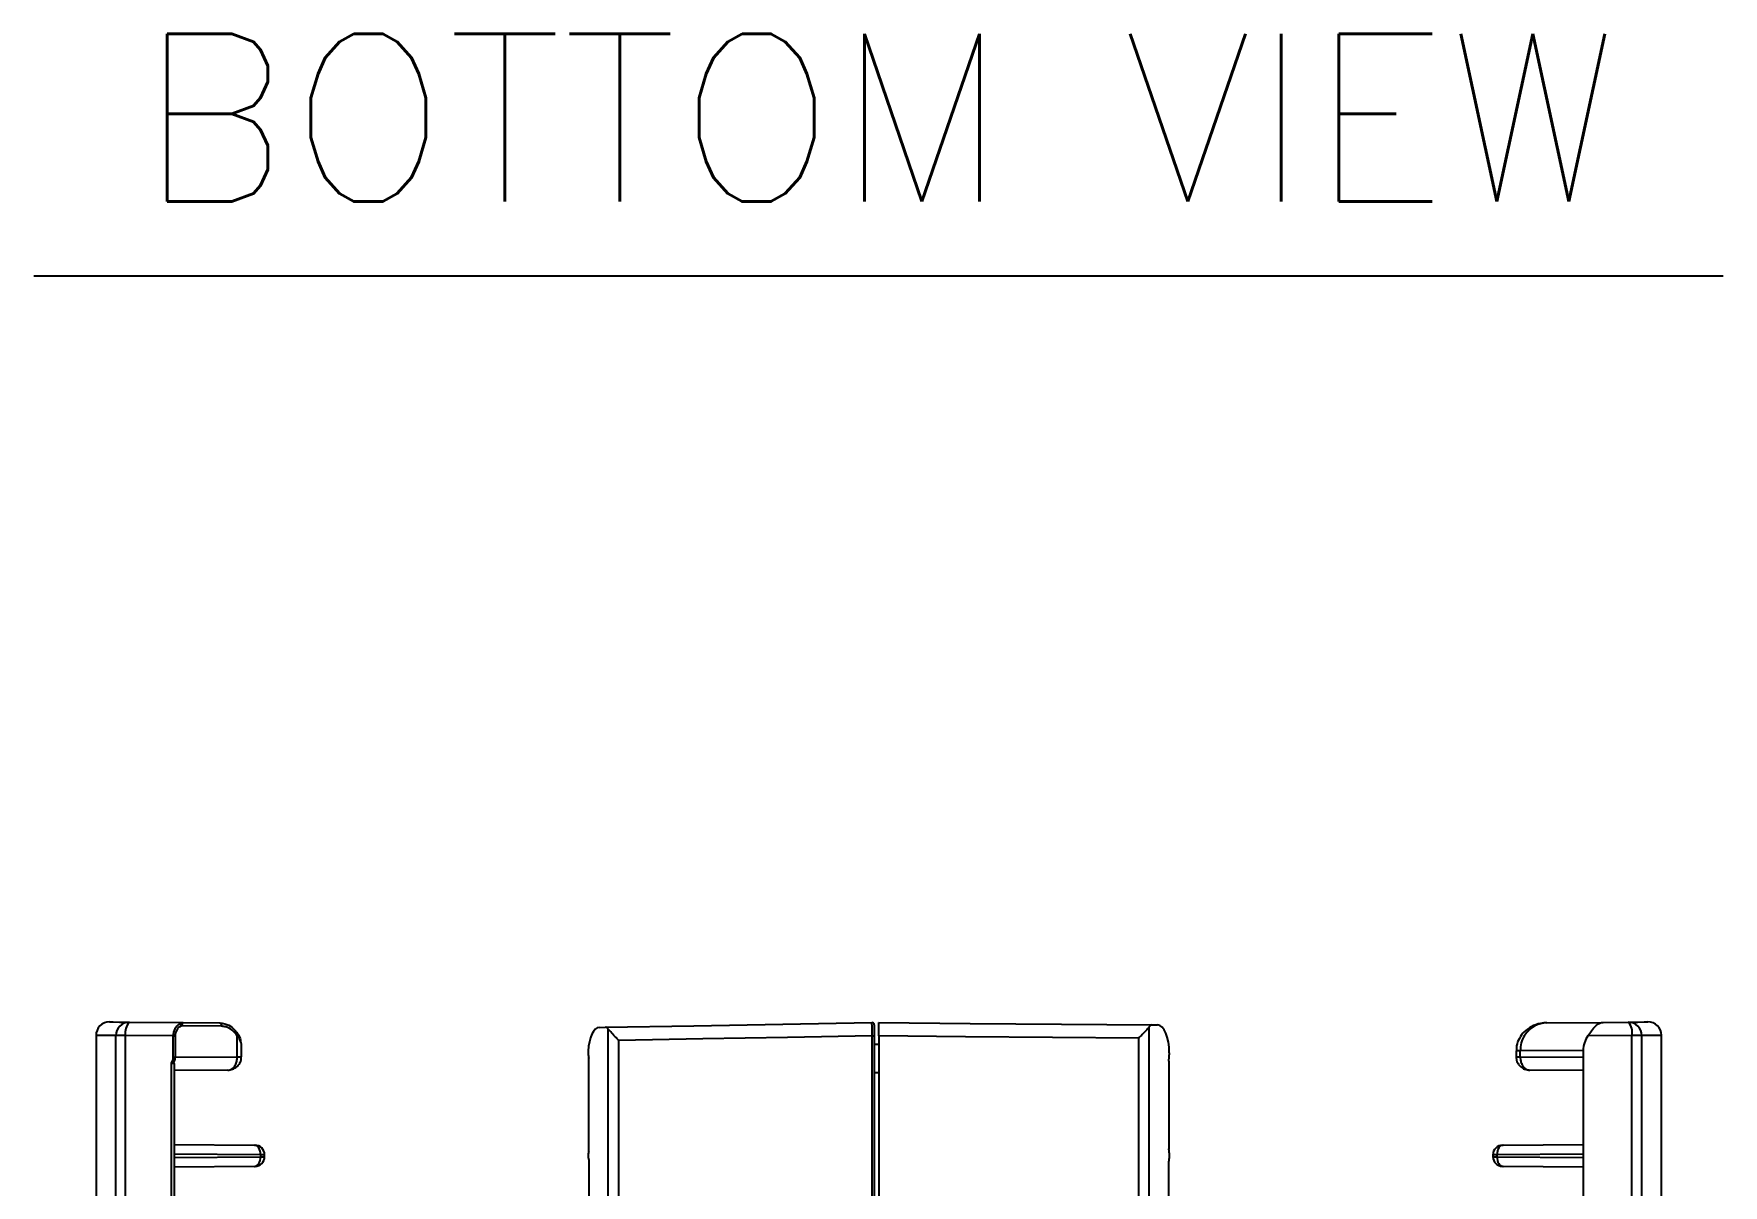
# Model space of a CAD drawing. Extents: x 12.3 to 108.7, y 1.1 to 80.4.
# Drawn here: x 43.93 to 51.48, y 19.63 to 24.78 of the extents above; entities that cross this region are included whole.
import ezdxf
from ezdxf.enums import TextEntityAlignment as Align

# ---------------------------------------------------------------- set-up
doc = ezdxf.new("R2010")
doc.units = 0
doc.header["$MEASUREMENT"] = 0
doc.layers.add('OBJECT', color=7, linetype='CONTINUOUS')
doc.styles.get("Standard").update_dxf_attribs({"font": 'SIMPLEX'})

msp = doc.modelspace()

# ---------------------------------------------------------------- linework, layer by layer
at = {"layer": 'OBJECT', "color": 1}
msp.add_line((43.9285, 23.6998), (51.4829, 23.6998), dxfattribs=at)
at = {"layer": 'OBJECT'}
for p, q in [((44.355, 20.363), (44.5958, 20.3609)), ((44.7685, 20.3445), (44.5875, 20.3461)), ((44.5958, 20.3609), (44.759, 20.3595)), ((46.4577, 20.3398), (46.4844, 20.3403)), ((46.4975, 18.3948), (46.4975, 20.3323)), ((48.9161, 18.3948), (48.9161, 20.3425)), ((48.9293, 20.3506), (48.9534, 20.3504)), ((50.6936, 20.3599), (50.9467, 20.3621)), ((50.9467, 20.3621), (51.0586, 20.363)), ((44.2068, 20.3038), (44.2068, 17.9656)), ((44.3387, 20.3031), (44.2952, 20.3031)), ((44.2952, 18.4114), (44.2952, 20.3031)), ((44.3387, 18.4114), (44.3387, 20.3031)), ((44.5518, 20.3012), (44.3387, 20.3031)), ((44.5518, 20.206), (44.5518, 20.3012)), ((44.5518, 20.3012), (44.5608, 20.3012)), ((44.5608, 20.3012), (44.5608, 20.206)), ((44.8387, 20.2084), (44.8387, 20.302)), ((44.8568, 20.2084), (44.8568, 20.2556)), ((46.5445, 18.3948), (46.5445, 20.2815)), ((47.6768, 20.3011), (47.6868, 20.3011)), ((47.6768, 19.4862), (47.6768, 20.3011)), ((47.6868, 20.3011), (47.6868, 19.4962)), ((47.7068, 20.2628), (47.6868, 20.2628)), ((47.7068, 20.3013), (47.7068, 18.5731)), ((48.8692, 18.3948), (48.8692, 20.2912)), ((51.075, 20.3031), (50.8778, 20.3013)), ((51.075, 18.4114), (51.075, 20.3031)), ((51.1185, 20.3031), (51.075, 20.3031)), ((51.1185, 18.4114), (51.1185, 20.3031)), ((51.2068, 17.9656), (51.2068, 20.3038)), ((44.5442, 19.5529), (44.5442, 20.1814)), ((44.5518, 20.206), (44.5608, 20.206)), ((44.5568, 20.1727), (44.5568, 19.5528)), ((44.5608, 20.206), (44.8387, 20.2084)), ((44.8387, 20.2083), (44.8387, 20.2084)), ((44.8387, 20.2084), (44.8568, 20.2084)), ((44.8567, 20.2084), (44.8567, 20.2084)), ((46.4103, 19.7862), (46.4103, 20.2006)), ((49.0033, 20.1889), (49.0033, 19.7972)), ((49.0061, 20.2258), (49.0061, 20.2165)), ((50.5569, 20.2345), (50.5569, 20.2084)), ((50.575, 20.2345), (50.5569, 20.2345)), ((50.5569, 20.2084), (50.575, 20.2084)), ((50.5571, 20.2084), (50.5571, 20.2083)), ((50.5597, 20.2345), (50.5597, 20.2347)), ((50.8568, 20.237), (50.575, 20.2345)), ((50.575, 20.2349), (50.575, 20.2345)), ((50.575, 20.2084), (50.575, 20.2345)), ((50.575, 20.2084), (50.575, 20.2083)), ((50.575, 20.2084), (50.8568, 20.206)), ((50.8568, 20.237), (50.8568, 20.206)), ((50.8568, 20.206), (50.8568, 19.5528)), ((44.7955, 20.1484), (44.5568, 20.1463)), ((47.6868, 20.1378), (47.7068, 20.1378)), ((50.8568, 20.1463), (50.6181, 20.1484)), ((44.5568, 19.8163), (44.9154, 19.8132)), ((50.4983, 19.8132), (50.8568, 19.8163)), ((44.9426, 19.7702), (44.5568, 19.7735)), ((44.5568, 19.758), (44.9426, 19.7614)), ((44.9154, 19.7184), (44.5568, 19.7153)), ((44.9154, 19.7184), (44.9179, 19.7184)), ((44.9426, 19.7702), (44.9426, 19.7614)), ((44.9605, 19.7614), (44.9605, 19.7701)), ((46.4075, 19.7686), (46.4075, 19.7648)), ((46.4103, 19.7472), (46.4103, 19.5366)), ((49.0033, 19.5366), (49.0033, 19.7361)), ((49.0061, 19.7794), (49.0061, 19.754)), ((50.4532, 19.7701), (50.4532, 19.7614)), ((50.8568, 19.7735), (50.471, 19.7702)), ((50.471, 19.7702), (50.471, 19.7614)), ((50.471, 19.7614), (50.8568, 19.758)), ((50.8568, 19.7153), (50.4983, 19.7184))]:
    msp.add_line(p, q, dxfattribs=at)
at = {"layer": 'OBJECT', "flags": 128}
for points in [[(44.2673, 20.3638), (44.2691, 20.3638), (44.2835, 20.3637), (44.3121, 20.3634), (44.355, 20.363)], [(44.759, 20.3595), (44.7609, 20.3592), (44.7627, 20.3584), (44.7643, 20.357), (44.7657, 20.3551), (44.7669, 20.3528), (44.7678, 20.3502), (44.7683, 20.3474), (44.7685, 20.3445)], [(46.4844, 20.3403), (46.8801, 20.3472), (47.2778, 20.3541), (47.6766, 20.3611)], [(47.7068, 20.3613), (48.1157, 20.3577), (48.5236, 20.3542), (48.9293, 20.3506)], [(51.0586, 20.363), (51.1015, 20.3634), (51.1302, 20.3637), (51.1445, 20.3638), (51.1463, 20.3638)], [(44.2952, 20.3031), (44.2519, 20.3034), (44.2231, 20.3037), (44.2086, 20.3038), (44.2068, 20.3038)], [(44.8402, 20.3112), (44.8412, 20.3107), (44.8418, 20.3099), (44.8421, 20.309), (44.8421, 20.3078), (44.8417, 20.3065), (44.841, 20.3051), (44.84, 20.3036), (44.8387, 20.302)], [(47.6768, 20.3011), (47.2982, 20.2945), (46.9204, 20.288), (46.5445, 20.2815)], [(48.8692, 20.2912), (48.4832, 20.2946), (48.0955, 20.2979), (47.7068, 20.3013)], [(51.2068, 20.3038), (51.205, 20.3038), (51.1906, 20.3037), (51.1617, 20.3034), (51.1185, 20.3031)], [(44.9426, 19.7702), (44.9421, 19.7785), (44.9406, 19.7866), (44.9381, 19.794), (44.9347, 19.8005), (44.9306, 19.8058), (44.9259, 19.8098), (44.9207, 19.8123), (44.9154, 19.8132)], [(50.4983, 19.8132), (50.4929, 19.8123), (50.4878, 19.8098), (50.483, 19.8058), (50.4789, 19.8005), (50.4755, 19.794), (50.473, 19.7866), (50.4715, 19.7785), (50.471, 19.7702)], [(50.4958, 19.8131), (50.4958, 19.8131), (50.4961, 19.8131), (50.4966, 19.8131), (50.4973, 19.8131), (50.4983, 19.8132)], [(44.9154, 19.7184), (44.9207, 19.7193), (44.9259, 19.7218), (44.9306, 19.7257), (44.9347, 19.7311), (44.9381, 19.7376), (44.9406, 19.745), (44.9421, 19.7531), (44.9426, 19.7614)], [(44.9605, 19.7701), (44.9603, 19.7701), (44.9584, 19.7701), (44.9548, 19.7701), (44.9494, 19.7702), (44.9426, 19.7702)], [(44.9426, 19.7614), (44.9494, 19.7614), (44.9548, 19.7614), (44.9584, 19.7614), (44.9603, 19.7614), (44.9605, 19.7614)], [(50.471, 19.7702), (50.4642, 19.7702), (50.4589, 19.7701), (50.4552, 19.7701), (50.4534, 19.7701), (50.4532, 19.7701)], [(50.4532, 19.7614), (50.4534, 19.7614), (50.4552, 19.7614), (50.4589, 19.7614), (50.4642, 19.7614), (50.471, 19.7614)], [(50.471, 19.7614), (50.4715, 19.7531), (50.473, 19.745), (50.4755, 19.7376), (50.4789, 19.7311), (50.483, 19.7257), (50.4878, 19.7218), (50.4929, 19.7193), (50.4983, 19.7184)], [(50.4983, 19.7184), (50.4973, 19.7184), (50.4966, 19.7184), (50.4961, 19.7184), (50.4958, 19.7184), (50.4958, 19.7184)]]:
    msp.add_lwpolyline(points, dxfattribs=at)
at = {"layer": 'OBJECT'}
for centre, radius, start, end in [((44.2668, 20.3038), 0.06, 89.5, 180.70829), ((44.3549, 20.3034), 0.0597, 89.82346, 180.30751), ((44.4077, 20.3165), 0.0703, 138.4808, 191.0046), ((44.5742, 20.3427), 0.0137, 14.26956, 64.87059), ((47.6768, 20.3511), 0.01, 0, 91), ((51.006, 20.3165), 0.0703, 348.9954, 41.5192), ((51.0588, 20.3034), 0.0597, 359.69249, 90.17654), ((51.1468, 20.3038), 0.06, 0.71637, 90.5), ((44.8427, 21.2721), 1.0639, 269.78407, 270.75843), ((50.5709, 19.2001), 1.0348, 89.77415, 90.77582), ((50.5591, 20.2814), 0.0467, 267.33458, 270.82114), ((50.571, 21.272), 1.0638, 269.24151, 270.21598), ((44.9212, 20.3245), 0.5113, 269.34908, 269.62925), ((44.9175, 19.7701), 0.043, 0.3368, 89.5), ((50.4962, 19.7701), 0.043, 90.5, 180.3396), ((44.9175, 19.7614), 0.043, 270.5, 0.3396), ((50.4962, 19.7614), 0.043, 180.3368, 269.5)]:
    msp.add_arc(centre, radius, start, end, dxfattribs=at)
for centre, major_axis, ratio, start_param, end_param in [((44.6015, 20.3009), (-0.0005, 0.06), 0.827549, 0.435391, 1.558744), ((44.6078, 20.3009), (-0.0024, 0.05), 0.94, 0.39667, 1.520023), ((46.4584, 20.2198), (-0.0004, 0.12), 0.424231, 0.006081, 1.454348), ((48.9531, 20.2254), (0.0002, 0.125), 0.424265, 4.716067, 6.280145), ((51.0041, 20.2376), (0.1472, 0.0021), 0.848877, 2.589453, 3.129441), ((44.4929, 20.2058), (0.0589, 0.0008), 0.848877, 5.756598, 6.271034), ((44.4955, 20.2058), (0.0653, 0.0012), 0.919074, 5.797107, 6.266931), ((48.9807, 20.2162), (0.0001, 0.06), 0.424254, 4.2408, 4.717586)]:
    msp.add_ellipse(centre, major_axis=major_axis, ratio=ratio, start_param=start_param, end_param=end_param, dxfattribs=at)
for points, knots in [([(44.58, 20.3551), (44.5825, 20.3565), (44.5883, 20.3598), (44.5929, 20.361), (44.5957, 20.3609), (44.5958, 20.3609)], [0, 0, 0, 0, 0.411555, 0.987632, 1, 1, 1, 1]), ([(44.5958, 20.3609), (44.5958, 20.3609), (44.5954, 20.3609), (44.5947, 20.3601), (44.5931, 20.3565), (44.5908, 20.3515), (44.5887, 20.348), (44.5875, 20.3461)], [0, 0, 0, 0, 0.010867, 0.259081, 0.573258, 0.768883, 1, 1, 1, 1]), ([(44.759, 20.3595), (44.767, 20.3588), (44.7869, 20.3569), (44.8164, 20.3416), (44.8326, 20.321), (44.8402, 20.3112)], [0, 0, 0, 0, 0.2593, 0.64768, 1, 1, 1, 1]), ([(44.8387, 20.302), (44.8315, 20.3112), (44.8172, 20.3295), (44.7916, 20.3424), (44.775, 20.3439), (44.7685, 20.3445)], [0, 0, 0, 0, 0.376295, 0.751999, 1, 1, 1, 1]), ([(46.4975, 20.3323), (46.4939, 20.3359), (46.4896, 20.3402), (46.4851, 20.3403), (46.4844, 20.3403)], [0, 0, 0, 0, 0.8465334, 1, 1, 1, 1]), ([(46.5445, 20.2815), (46.5444, 20.2816), (46.5388, 20.2871), (46.526, 20.3001), (46.5088, 20.3184), (46.501, 20.3281), (46.4975, 20.3323)], [0, 0, 0, 0, 0.003827, 0.294526, 0.692404, 1, 1, 1, 1]), ([(47.6768, 20.3011), (47.6768, 20.3055), (47.6767, 20.3167), (47.6767, 20.3336), (47.6767, 20.3488), (47.6766, 20.3591), (47.6766, 20.3604), (47.6766, 20.3611)], [0, 0, 0, 0, 0.141321, 0.356011, 0.570678, 0.785335, 1, 1, 1, 1]), ([(47.6868, 20.3511), (47.6868, 20.3506), (47.6868, 20.3495), (47.6868, 20.3408), (47.6868, 20.3281), (47.6868, 20.3141), (47.6868, 20.3048), (47.6868, 20.3011)], [0, 0, 0, 0, 0.214659, 0.429317, 0.643972, 0.858665, 1, 1, 1, 1]), ([(47.7068, 20.3013), (47.7068, 20.308), (47.7068, 20.3215), (47.7068, 20.3395), (47.7068, 20.3531), (47.7068, 20.3603), (47.7068, 20.361), (47.7068, 20.3613)], [0, 0, 0, 0, 0.2147068, 0.4294076, 0.6441073, 0.8588001, 1, 1, 1, 1]), ([(48.9161, 20.3425), (48.9127, 20.3382), (48.9048, 20.3284), (48.8876, 20.3099), (48.8748, 20.2969), (48.8692, 20.2913), (48.8692, 20.2912)], [0, 0, 0, 0, 0.307483, 0.706596, 0.996184, 1, 1, 1, 1]), ([(48.9293, 20.3506), (48.9254, 20.3497), (48.9208, 20.3485), (48.9168, 20.3433), (48.9161, 20.3425)], [0, 0, 0, 0, 0.8414566, 1, 1, 1, 1]), ([(50.6936, 20.3599), (50.6844, 20.3593), (50.6605, 20.3578), (50.6254, 20.345), (50.5927, 20.3215), (50.5703, 20.2918), (50.5579, 20.2617), (50.5581, 20.2422), (50.5582, 20.2347)], [0, 0, 0, 0, 0.135916, 0.353458, 0.540285, 0.718812, 0.892326, 1, 1, 1, 1]), ([(50.6936, 20.3599), (50.6934, 20.3599), (50.6933, 20.3599), (50.693, 20.3599), (50.6927, 20.3599), (50.692, 20.3598), (50.6905, 20.3598), (50.6873, 20.3597), (50.6809, 20.3592), (50.6674, 20.3571), (50.6441, 20.3497), (50.6165, 20.332), (50.5932, 20.304), (50.5779, 20.2712), (50.576, 20.2471), (50.575, 20.2349)], [0, 0, 0, 0, 0.002247, 0.002609, 0.003644, 0.007342, 0.014794, 0.029819, 0.060193, 0.122326, 0.256905, 0.463291, 0.644783, 0.820096, 1, 1, 1, 1]), ([(50.8778, 20.3013), (50.8835, 20.3094), (50.8951, 20.3261), (50.9126, 20.3466), (50.9297, 20.3592), (50.9413, 20.362), (50.9466, 20.3621), (50.9467, 20.3621)], [0, 0, 0, 0, 0.2354874, 0.4845851, 0.7626297, 0.9960528, 1, 1, 1, 1]), ([(44.8566, 20.2556), (44.8567, 20.2561), (44.8574, 20.266), (44.8534, 20.2824), (44.8429, 20.2963), (44.8387, 20.302)], [0, 0, 0, 0, 0.028842, 0.60339, 1, 1, 1, 1]), ([(44.8402, 20.3112), (44.8458, 20.3019), (44.8529, 20.2902), (44.8528, 20.2771), (44.8528, 20.2743)], [0, 0, 0, 0, 0.790118, 1, 1, 1, 1]), ([(44.5442, 20.1814), (44.5442, 20.1813), (44.5454, 20.181), (44.5477, 20.1803), (44.5511, 20.1794), (44.5529, 20.179), (44.5538, 20.1788)], [0, 0, 0, 0, 0.015681, 0.356806, 0.678208, 1, 1, 1, 1]), ([(44.5538, 20.1788), (44.5542, 20.1786), (44.5552, 20.1782), (44.5565, 20.1761), (44.5567, 20.1741), (44.5568, 20.1727)], [0, 0, 0, 0, 0.189924, 0.461539, 1, 1, 1, 1]), ([(44.7955, 20.1484), (44.8027, 20.1491), (44.8173, 20.1507), (44.8365, 20.1622), (44.85, 20.1789), (44.8568, 20.1954), (44.8561, 20.2054), (44.8559, 20.2083)], [0, 0, 0, 0, 0.228092, 0.459972, 0.68491, 0.907432, 1, 1, 1, 1]), ([(44.7955, 20.1484), (44.7956, 20.1484), (44.7988, 20.1484), (44.8069, 20.1497), (44.8189, 20.1566), (44.8299, 20.1703), (44.8373, 20.1881), (44.8382, 20.2015), (44.8387, 20.2083)], [0, 0, 0, 0, 0.003386, 0.141247, 0.357283, 0.571945, 0.785956, 1, 1, 1, 1]), ([(46.4078, 20.2336), (46.4077, 20.2275), (46.4076, 20.2159), (46.4094, 20.2055), (46.4103, 20.2006)], [0, 0, 0, 0, 0.531163, 1, 1, 1, 1]), ([(50.558, 20.2083), (50.5577, 20.2048), (50.5571, 20.1941), (50.5644, 20.1778), (50.5774, 20.1623), (50.5958, 20.151), (50.6102, 20.1493), (50.6181, 20.1484)], [0, 0, 0, 0, 0.112623, 0.334573, 0.542696, 0.75144, 1, 1, 1, 1]), ([(50.575, 20.2083), (50.5754, 20.2015), (50.5764, 20.1881), (50.5838, 20.1703), (50.5947, 20.1566), (50.6068, 20.1497), (50.6148, 20.1484), (50.618, 20.1484), (50.6181, 20.1484)], [0, 0, 0, 0, 0.214044, 0.428055, 0.642717, 0.858753, 0.996614, 1, 1, 1, 1]), ([(49.0061, 19.7794), (49.006, 19.7822), (49.0058, 19.7877), (49.0045, 19.7936), (49.0036, 19.7964), (49.0033, 19.7972)], [0, 0, 0, 0, 0.418556, 0.836295, 1, 1, 1, 1]), ([(46.4103, 19.7862), (46.4096, 19.7839), (46.4082, 19.7794), (46.4076, 19.7728), (46.4075, 19.7693), (46.4075, 19.7686)], [0, 0, 0, 0, 0.446604, 0.894556, 1, 1, 1, 1]), ([(46.4075, 19.7648), (46.4076, 19.762), (46.4078, 19.7565), (46.4091, 19.7507), (46.41, 19.7479), (46.4103, 19.7472)], [0, 0, 0, 0, 0.423767, 0.84677, 1, 1, 1, 1]), ([(49.0033, 19.7361), (49.004, 19.7384), (49.0054, 19.743), (49.0061, 19.7495), (49.0061, 19.7532), (49.0061, 19.754)], [0, 0, 0, 0, 0.44305, 0.887473, 1, 1, 1, 1])]:
    msp.add_open_spline(points, degree=3, knots=knots, dxfattribs=at)

# ---------------------------------------------------------------- texts
at = {"layer": 'OBJECT', "color": 1}
msp.add_text('BOTTOM VIEW', height=0.75, dxfattribs=at).set_placement((47.7068, 24.0311), align=Align.CENTER)

doc.saveas('drawing.dxf')
